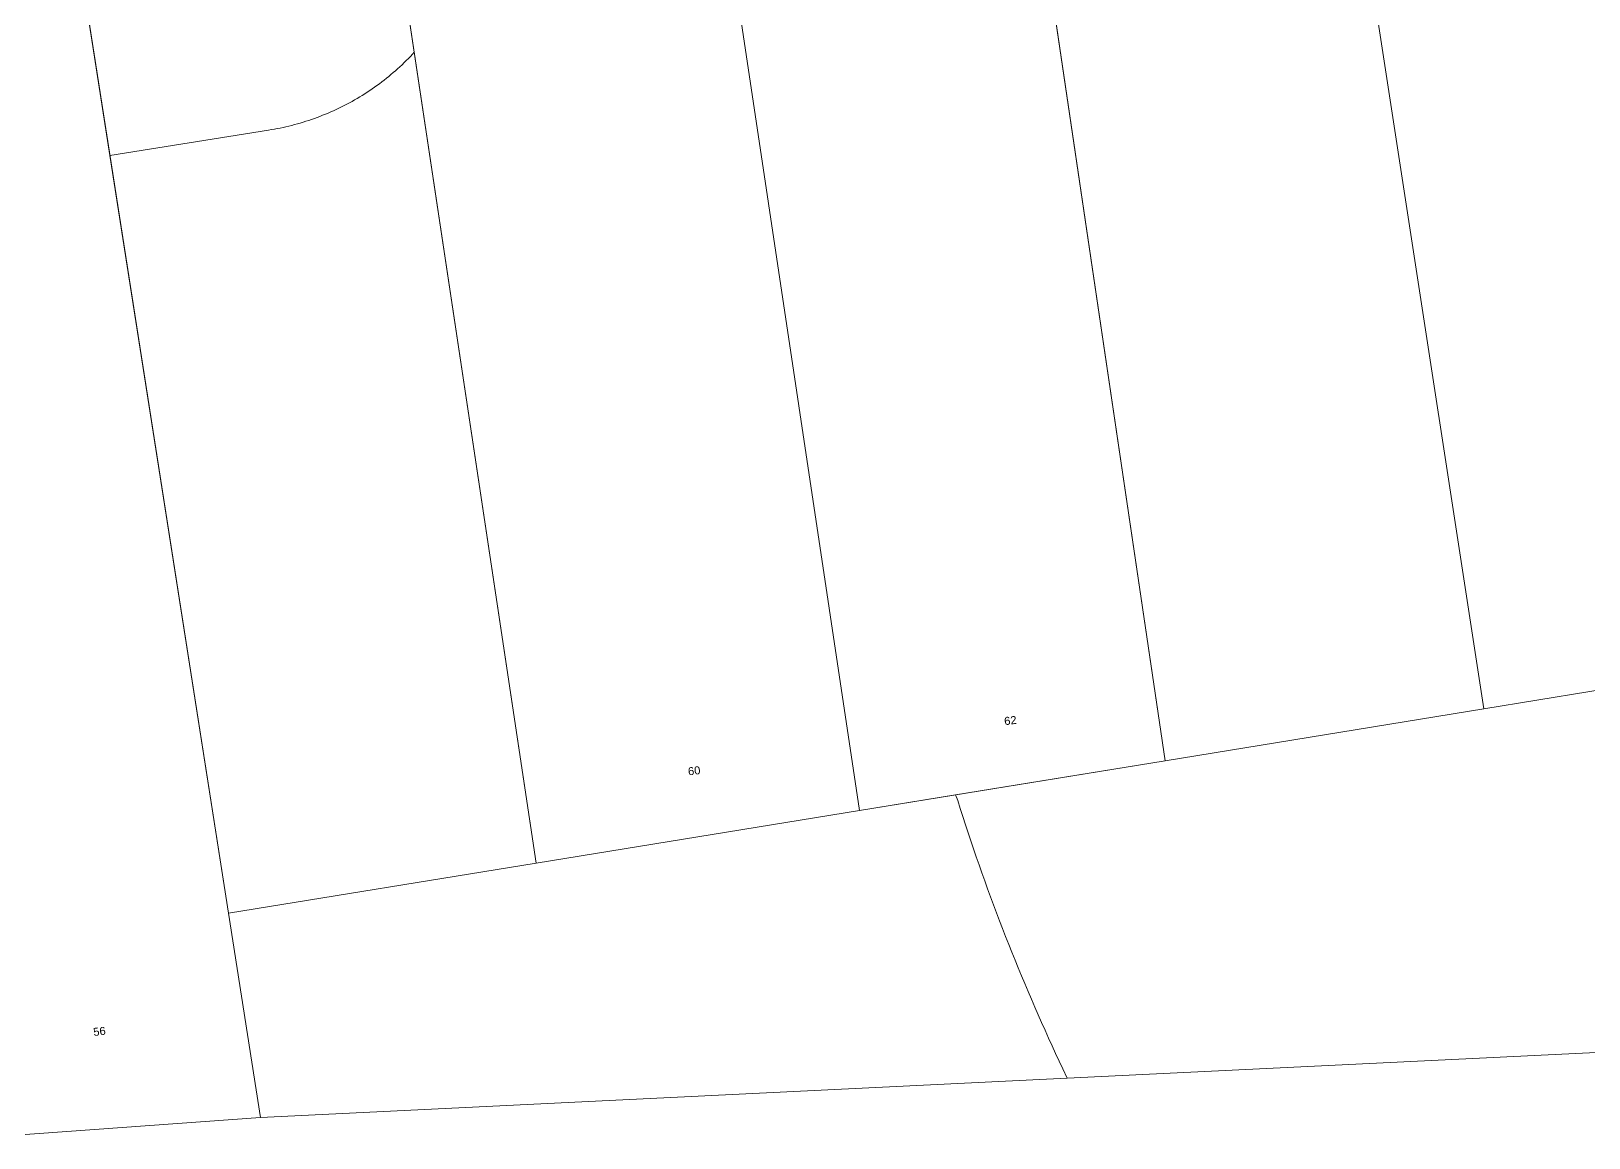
# Model space of a CAD drawing. Header units: metres. Extents: x 301589 to 305563, y 6268713 to 6270518.
# Drawn here: x 304526.2 to 304876.7, y 6269104.2 to 6269353.2 of the extents above; entities that cross this region are included whole.
import ezdxf

# ---------------------------------------------------------------- set-up
doc = ezdxf.new("R2010")
doc.units = ezdxf.units.M
doc.layers.add('Cadastre Land Parcels_SP_EXT', color=7, linetype='Continuous', lineweight=5)
doc.styles.get("Standard").update_dxf_attribs({"font": 'arial.ttf'})

msp = doc.modelspace()

# ---------------------------------------------------------------- linework, layer by layer
at = {"layer": 'Cadastre Land Parcels_SP_EXT', "linetype": 'Continuous'}
for points in [[(304912.674, 6269210.476), (304918.82, 6269252.138), (304884.383, 6269472.978), (304812.415, 6269465.02), (304853.071, 6269200.766), (304912.674, 6269210.476)], [(304853.071, 6269200.766), (304812.415, 6269465.02), (304756.405, 6269357.998), (304781.378, 6269189.069), (304853.071, 6269200.766)], [(304781.378, 6269189.069), (304743.181, 6269447.446), (304730.349, 6269457.524), (304690.187, 6269451.788), (304671.674, 6269451.102), (304712.581, 6269177.863), (304781.378, 6269189.069)], [(304712.581, 6269177.863), (304671.674, 6269451.102), (304597.911, 6269444.931), (304639.816, 6269166.024), (304712.581, 6269177.863)], [(304526.875, 6269434.475), (304510.685, 6269428.952), (304492.18, 6269424.557), (304473.484, 6269424.689), (304465.661, 6269423.397), (304514.474, 6269104.216), (304577.831, 6269108.758), (304570.618, 6269154.807), (304526.875, 6269434.475)], [(304639.816, 6269166.024), (304612.399, 6269348.497), (304612.015, 6269348.054), (304611.556, 6269347.572), (304611.091, 6269347.095), (304610.621, 6269346.624), (304610.145, 6269346.159), (304609.664, 6269345.699), (304609.177, 6269345.245), (304608.685, 6269344.796), (304608.188, 6269344.354), (304607.686, 6269343.917), (304607.177, 6269343.487), (304606.665, 6269343.062), (304606.147, 6269342.643), (304605.624, 6269342.231), (304605.097, 6269341.824), (304604.565, 6269341.424), (304604.029, 6269341.031), (304603.487, 6269340.644), (304602.941, 6269340.262), (304602.391, 6269339.888), (304601.836, 6269339.52), (304601.277, 6269339.158), (304600.713, 6269338.804), (304600.146, 6269338.456), (304599.574, 6269338.114), (304598.999, 6269337.78), (304598.419, 6269337.452), (304597.836, 6269337.131), (304597.249, 6269336.816), (304596.659, 6269336.51), (304596.064, 6269336.21), (304595.467, 6269335.917), (304594.866, 6269335.631), (304594.262, 6269335.352), (304593.654, 6269335.08), (304593.042, 6269334.816), (304592.428, 6269334.559), (304591.812, 6269334.309), (304591.192, 6269334.066), (304590.569, 6269333.831), (304589.943, 6269333.602), (304589.315, 6269333.382), (304588.685, 6269333.169), (304588.052, 6269332.964), (304587.416, 6269332.766), (304586.779, 6269332.574), (304586.138, 6269332.391), (304585.496, 6269332.215), (304584.852, 6269332.048), (304584.207, 6269331.888), (304583.558, 6269331.734), (304582.909, 6269331.589), (304582.257, 6269331.452), (304581.604, 6269331.322), (304580.95, 6269331.2), (304580.294, 6269331.085), (304579.636, 6269330.979), (304543.954, 6269325.283), (304570.618, 6269154.807), (304639.816, 6269166.024)], [(304759.328, 6269117.618), (304758.35, 6269119.759), (304757.535, 6269121.482), (304756.728, 6269123.211), (304755.928, 6269124.942), (304755.134, 6269126.678), (304754.348, 6269128.416), (304753.569, 6269130.157), (304752.797, 6269131.903), (304752.032, 6269133.651), (304751.274, 6269135.401), (304750.524, 6269137.156), (304749.781, 6269138.914), (304749.045, 6269140.675), (304748.316, 6269142.439), (304747.595, 6269144.206), (304746.88, 6269145.975), (304746.173, 6269147.749), (304745.473, 6269149.524), (304744.782, 6269151.304), (304744.096, 6269153.085), (304743.418, 6269154.87), (304742.748, 6269156.657), (304742.085, 6269158.448), (304741.429, 6269160.24), (304740.78, 6269162.037), (304740.14, 6269163.835), (304739.506, 6269165.636), (304738.88, 6269167.44), (304738.261, 6269169.247), (304737.649, 6269171.056), (304737.046, 6269172.868), (304736.449, 6269174.681), (304735.86, 6269176.498), (304735.278, 6269178.318), (304734.703, 6269180.14), (304734.206, 6269181.385), (304712.581, 6269177.863), (304639.816, 6269166.024), (304570.618, 6269154.807), (304577.831, 6269108.758), (304759.328, 6269117.618)]]:
    msp.add_lwpolyline(points, close=True, dxfattribs=at)
for points in [[(304526.875, 6269434.475), (304543.954, 6269325.283), (304579.636, 6269330.979), (304579.636, 6269330.979), (304580.294, 6269331.085), (304580.95, 6269331.2), (304581.604, 6269331.322), (304582.257, 6269331.452), (304582.909, 6269331.589), (304583.558, 6269331.734), (304584.207, 6269331.888), (304584.852, 6269332.048), (304585.496, 6269332.215), (304586.138, 6269332.391), (304586.779, 6269332.574), (304587.416, 6269332.766), (304588.052, 6269332.964), (304588.685, 6269333.169), (304589.315, 6269333.382), (304589.943, 6269333.602), (304590.569, 6269333.831), (304591.192, 6269334.066), (304591.812, 6269334.309), (304592.428, 6269334.559), (304593.042, 6269334.816), (304593.654, 6269335.08), (304594.262, 6269335.352), (304594.866, 6269335.631), (304595.467, 6269335.917), (304596.064, 6269336.21), (304596.659, 6269336.51), (304597.249, 6269336.816), (304597.836, 6269337.131), (304598.419, 6269337.452), (304598.999, 6269337.78), (304599.574, 6269338.114), (304600.146, 6269338.456), (304600.713, 6269338.804), (304601.277, 6269339.158), (304601.836, 6269339.52), (304602.391, 6269339.888), (304602.941, 6269340.262), (304603.487, 6269340.644), (304604.029, 6269341.031), (304604.565, 6269341.424), (304605.097, 6269341.824), (304605.624, 6269342.231), (304606.147, 6269342.643), (304606.665, 6269343.062), (304607.177, 6269343.487), (304607.686, 6269343.917), (304608.188, 6269344.354), (304608.685, 6269344.796), (304609.177, 6269345.245), (304609.664, 6269345.699), (304610.145, 6269346.159), (304610.621, 6269346.624), (304611.091, 6269347.095), (304611.556, 6269347.572), (304612.015, 6269348.054), (304612.399, 6269348.497), (304597.911, 6269444.931)], [(304912.674, 6269210.476), (304853.071, 6269200.766), (304781.378, 6269189.069), (304734.206, 6269181.385), (304734.703, 6269180.14), (304735.278, 6269178.318), (304735.86, 6269176.498), (304736.449, 6269174.681), (304737.046, 6269172.868), (304737.649, 6269171.056), (304738.261, 6269169.247), (304738.88, 6269167.44), (304739.506, 6269165.636), (304740.14, 6269163.835), (304740.78, 6269162.037), (304741.429, 6269160.24), (304742.085, 6269158.448), (304742.748, 6269156.657), (304743.418, 6269154.87), (304744.096, 6269153.085), (304744.782, 6269151.304), (304745.473, 6269149.524), (304746.173, 6269147.749), (304746.88, 6269145.975), (304747.595, 6269144.206), (304748.316, 6269142.439), (304749.045, 6269140.675), (304749.781, 6269138.914), (304750.524, 6269137.156), (304751.274, 6269135.401), (304752.032, 6269133.651), (304752.797, 6269131.903), (304753.569, 6269130.157), (304754.348, 6269128.416), (304755.134, 6269126.678), (304755.928, 6269124.942), (304756.728, 6269123.211), (304757.535, 6269121.482), (304758.35, 6269119.759), (304759.328, 6269117.618), (304899.988, 6269124.482)]]:
    msp.add_lwpolyline(points, dxfattribs=at)

# ---------------------------------------------------------------- texts
at = {"layer": 'Defpoints'}
for s, rotation, p in [('62', 6.7675, (304745.258, 6269197.071)), ('60', 6.75972, (304674.113, 6269185.768)), ('56', 6.70984, (304540.307, 6269127.123))]:
    msp.add_text(s, height=1.8, rotation=rotation, dxfattribs=at).set_placement(p)

doc.saveas('drawing.dxf')
